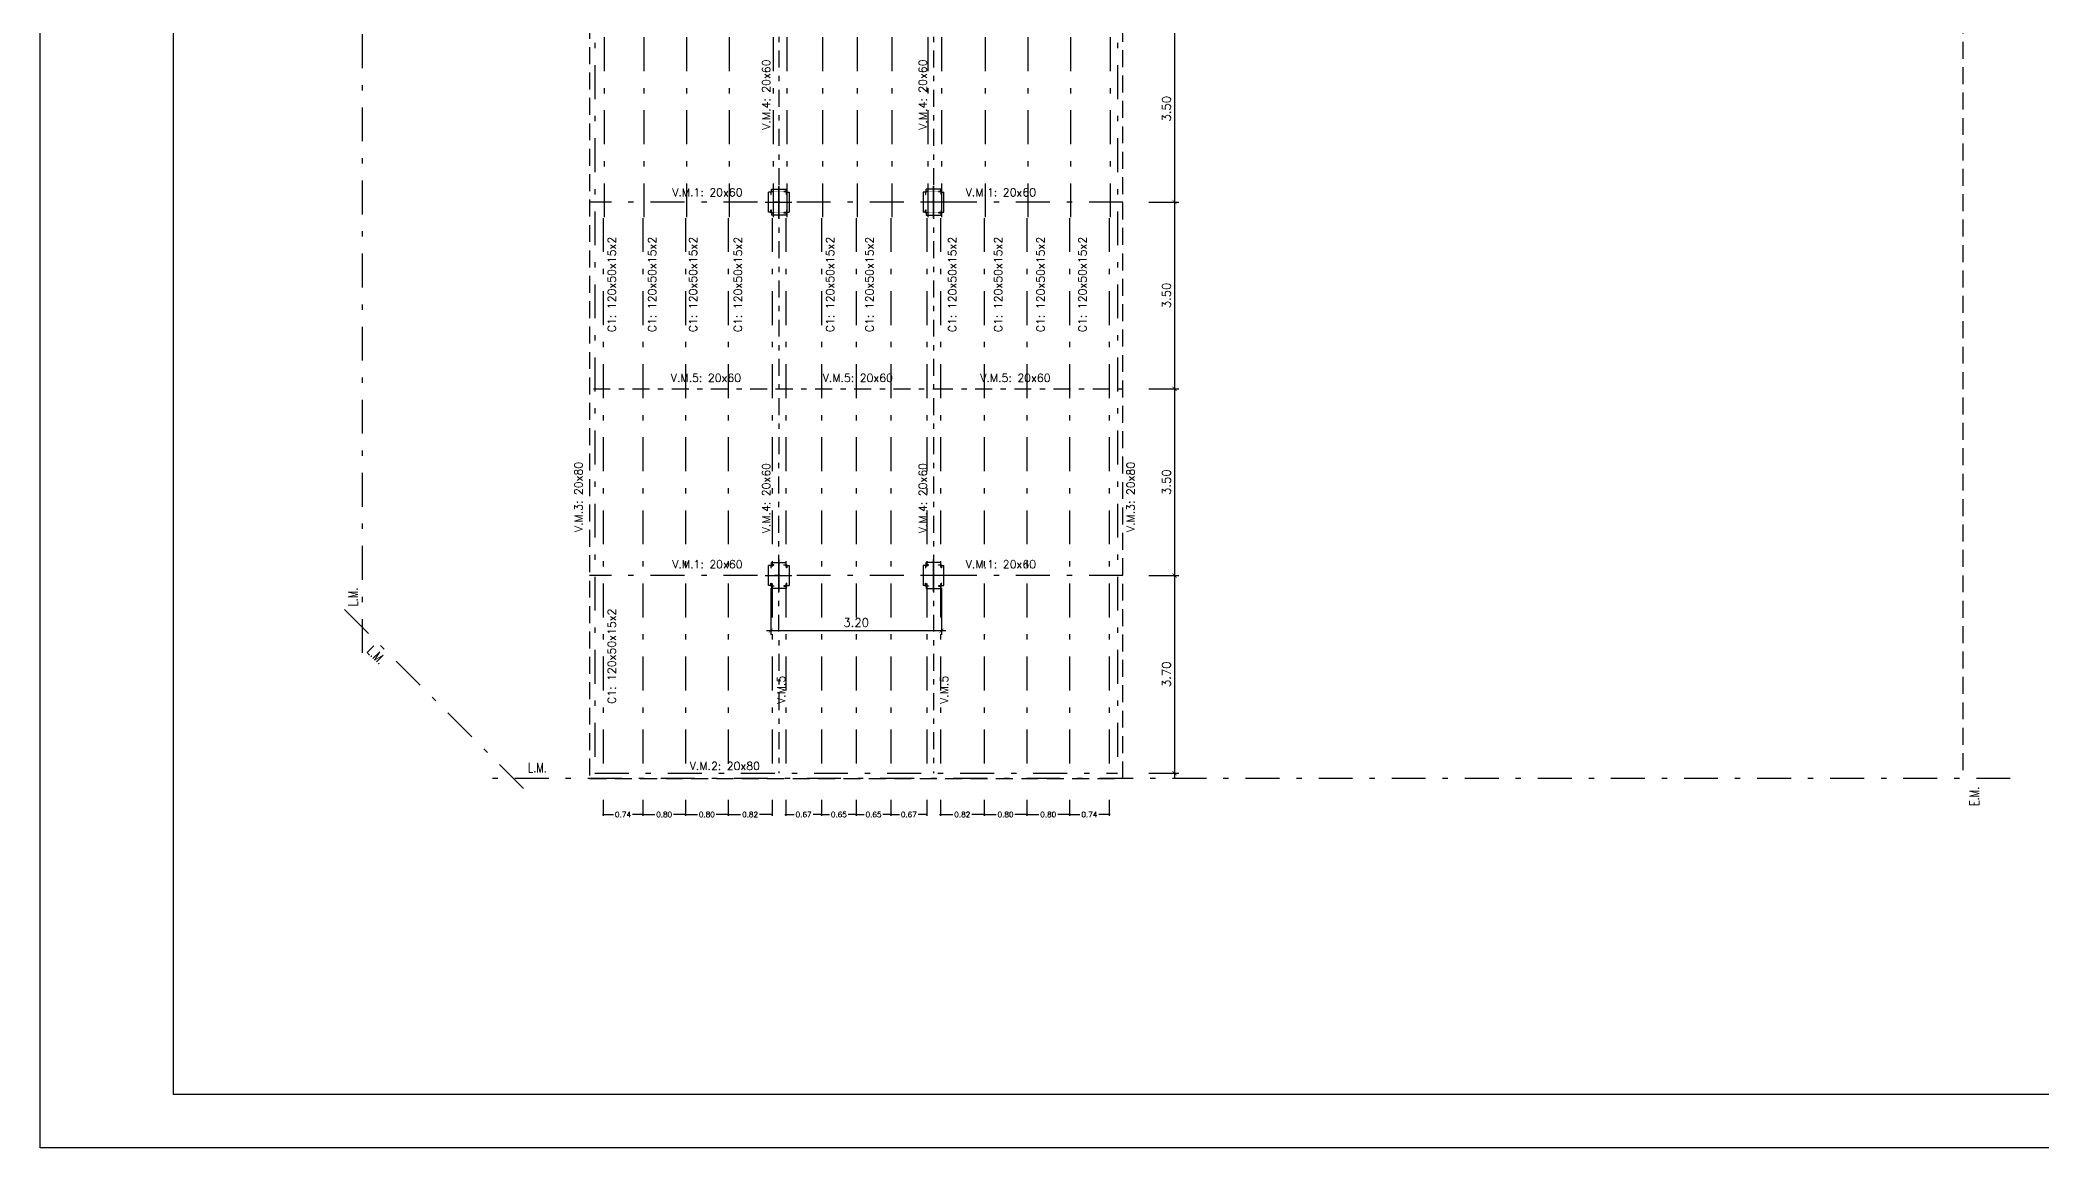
# Model space of a CAD drawing. Header units: millimetres. Extents: x 15 to 74, y 2 to 179.
# Drawn here: x 14.59 to 52.12, y 38.13 to 58.9 of the extents above; entities that cross this region are included whole.
import ezdxf

# ---------------------------------------------------------------- set-up
doc = ezdxf.new("R2010")
doc.units = ezdxf.units.MM
for name, pattern in [('DASHDOT', [25.4, 12.7, -6.35, 0, -6.35]), ('DASHED2', [9.525, 6.35, -3.175]), ('HIDDEN', [0.375, 0.25, -0.125])]:
    doc.linetypes.add(name, pattern=pattern)
for name, color, linetype in [('00-EJES', 2, 'DASHDOT'), ('00-PROYECCION', 2, 'HIDDEN'), ('00-REFE', 2, 'Continuous'), ('00-TEXTO', 4, 'Continuous'), ('Cordones', 4, 'Continuous'), ('Diagonales', 12, 'Continuous'), ('EjeCorreas', 1, 'DASHDOT'), ('Ejes Column', 5, 'Continuous'), ('EjeV.M. 2', 4, 'DASHDOT'), ('EjeV.M.1', 5, 'DASHDOT'), ('EjeV.M.2', 3, 'DASHDOT'), ('EjeV.M.4', 6, 'DASHDOT'), ('EjeV.M.5', 4, 'DASHDOT')]:
    doc.layers.add(name, color=color, linetype=linetype)
doc.styles.add('COTAS', font='simplex.shx')
doc.styles.add('ROMANS', font='romans')
doc.dimstyles.new('cotas-100', dxfattribs={"dimscale": 0.8, "dimtxt": 0.2, "dimasz": 0.1, "dimexe": 0.1, "dimexo": 0.05, "dimgap": 0.09, "dimtad": 1, "dimzin": 0, "dimdsep": 46, "dimtxsty": 'COTAS', "dimblk": 'ARCHTICK', "dimblk1": 'ARCHTICK', "dimblk2": 'ARCHTICK', "dimsah": 1, "dimcen": 0.09, "dimdle": 0.1, "dimse1": 1, "dimclrd": 1, "dimclre": 1, "dimclrt": 2, "dimadec": 0, "dimazin": 0, "dimtfac": 1, "dimtofl": 0, "dimtmove": 1, "dimatfit": 3, "dimldrblk": 'ARCHTICK', "dimfxl": 1, "dimtolj": 1, "dimtzin": 0, "dimarcsym": 0})
doc.dimstyles.new('COTAS01', dxfattribs={"dimscale": 0.5, "dimtxt": 0.2, "dimasz": 0.05, "dimexe": 0.05, "dimexo": 1, "dimgap": 0.05, "dimtad": 0, "dimzin": 0, "dimdsep": 46, "dimtxsty": 'COTAS', "dimblk1": 'ARCHTICK', "dimblk2": 'ARCHTICK', "dimsah": 1, "dimcen": 0.05, "dimdle": 0.03, "dimclrd": 1, "dimclre": 1, "dimclrt": 2, "dimadec": 0, "dimazin": 0, "dimtfac": 1, "dimtofl": 0, "dimtmove": 0, "dimatfit": 3, "dimldrblk": 'ARCHTICK', "dimfxl": 1, "dimtolj": 1, "dimtzin": 0, "dimarcsym": 0})

# ---------------------------------------------------------------- blocks, each defined once
blk = doc.blocks.new('_ARCHTICK')
at = {"color": 0, "linetype": 'ByBlock', "const_width": 0.15}
blk.add_lwpolyline([(-0.5, -0.5), (0.5, 0.5)], dxfattribs=at)
blk = doc.blocks.new('*D18')
at = {"layer": 'DEFPOINTS', "color": 0, "transparency": 16777216}
for p in [(25.145, 45.155), (25.888, 45.155), (25.888, 44.379)]:
    blk.add_point(p, dxfattribs=at)
at = {"layer": 'Diagonales', "color": 1, "lineweight": -2, "transparency": 16777216}
for p, q in [((25.13, 44.379), (25.337, 44.379)), ((25.145, 44.655), (25.145, 44.354)), ((25.903, 44.379), (25.696, 44.379)), ((25.888, 44.655), (25.888, 44.354))]:
    blk.add_line(p, q, dxfattribs=at)
at = {"layer": 'Diagonales', "color": 1, "lineweight": -2, "transparency": 16777216, "xscale": 0.025, "yscale": 0.025, "zscale": 0.025, "rotation": 180}
blk.add_blockref('_ARCHTICK', (25.145, 44.379), dxfattribs=at)
at = {"layer": 'Diagonales', "color": 1, "lineweight": -2, "transparency": 16777216, "xscale": 0.025, "yscale": 0.025, "zscale": 0.025}
blk.add_blockref('_ARCHTICK', (25.888, 44.379), dxfattribs=at)
at = {"layer": 'Diagonales', "color": 2, "transparency": 16777216, "insert": (25.516, 44.379), "char_height": 0.1, "attachment_point": 5, "style": 'COTAS'}
blk.add_mtext('\\A1;0.74', dxfattribs=at)
blk = doc.blocks.new('*D19')
at = {"layer": 'DEFPOINTS', "color": 0, "transparency": 16777216}
for p in [(25.888, 45.155), (26.688, 45.155), (26.688, 44.379)]:
    blk.add_point(p, dxfattribs=at)
at = {"layer": 'Diagonales', "color": 1, "lineweight": -2, "transparency": 16777216}
for p, q in [((25.873, 44.379), (26.11, 44.379)), ((25.888, 44.655), (25.888, 44.354)), ((26.703, 44.379), (26.465, 44.379)), ((26.688, 44.655), (26.688, 44.354))]:
    blk.add_line(p, q, dxfattribs=at)
at = {"layer": 'Diagonales', "color": 1, "lineweight": -2, "transparency": 16777216, "xscale": 0.025, "yscale": 0.025, "zscale": 0.025, "rotation": 180}
blk.add_blockref('_ARCHTICK', (25.888, 44.379), dxfattribs=at)
at = {"layer": 'Diagonales', "color": 1, "lineweight": -2, "transparency": 16777216, "xscale": 0.025, "yscale": 0.025, "zscale": 0.025}
blk.add_blockref('_ARCHTICK', (26.688, 44.379), dxfattribs=at)
at = {"layer": 'Diagonales', "color": 2, "transparency": 16777216, "insert": (26.288, 44.379), "char_height": 0.1, "attachment_point": 5, "style": 'COTAS'}
blk.add_mtext('\\A1;0.80', dxfattribs=at)
blk = doc.blocks.new('*D20')
at = {"layer": 'DEFPOINTS', "color": 0, "transparency": 16777216}
for p in [(26.688, 45.155), (27.488, 45.155), (27.488, 44.379)]:
    blk.add_point(p, dxfattribs=at)
at = {"layer": 'Diagonales', "color": 1, "lineweight": -2, "transparency": 16777216}
for p, q in [((26.673, 44.379), (26.91, 44.379)), ((26.688, 44.655), (26.688, 44.354)), ((27.503, 44.379), (27.265, 44.379)), ((27.488, 44.655), (27.488, 44.354))]:
    blk.add_line(p, q, dxfattribs=at)
at = {"layer": 'Diagonales', "color": 1, "lineweight": -2, "transparency": 16777216, "xscale": 0.025, "yscale": 0.025, "zscale": 0.025, "rotation": 180}
blk.add_blockref('_ARCHTICK', (26.688, 44.379), dxfattribs=at)
at = {"layer": 'Diagonales', "color": 1, "lineweight": -2, "transparency": 16777216, "xscale": 0.025, "yscale": 0.025, "zscale": 0.025}
blk.add_blockref('_ARCHTICK', (27.488, 44.379), dxfattribs=at)
at = {"layer": 'Diagonales', "color": 2, "transparency": 16777216, "insert": (27.088, 44.379), "char_height": 0.1, "attachment_point": 5, "style": 'COTAS'}
blk.add_mtext('\\A1;0.80', dxfattribs=at)
blk = doc.blocks.new('*D21')
at = {"layer": 'DEFPOINTS', "color": 0, "transparency": 16777216}
for p in [(27.488, 45.155), (28.31, 45.155), (28.31, 44.379)]:
    blk.add_point(p, dxfattribs=at)
at = {"layer": 'Diagonales', "color": 1, "lineweight": -2, "transparency": 16777216}
for p, q in [((27.473, 44.379), (27.722, 44.379)), ((27.488, 44.655), (27.488, 44.354)), ((28.325, 44.379), (28.076, 44.379)), ((28.31, 44.655), (28.31, 44.354))]:
    blk.add_line(p, q, dxfattribs=at)
at = {"layer": 'Diagonales', "color": 1, "lineweight": -2, "transparency": 16777216, "xscale": 0.025, "yscale": 0.025, "zscale": 0.025, "rotation": 180}
blk.add_blockref('_ARCHTICK', (27.488, 44.379), dxfattribs=at)
at = {"layer": 'Diagonales', "color": 1, "lineweight": -2, "transparency": 16777216, "xscale": 0.025, "yscale": 0.025, "zscale": 0.025}
blk.add_blockref('_ARCHTICK', (28.31, 44.379), dxfattribs=at)
at = {"layer": 'Diagonales', "color": 2, "transparency": 16777216, "insert": (27.899, 44.379), "char_height": 0.1, "attachment_point": 5, "style": 'COTAS'}
blk.add_mtext('\\A1;0.82', dxfattribs=at)
blk = doc.blocks.new('*D22')
at = {"layer": 'DEFPOINTS', "color": 0, "transparency": 16777216}
for p in [(28.566, 45.155), (29.238, 45.155), (29.238, 44.379)]:
    blk.add_point(p, dxfattribs=at)
at = {"layer": 'Diagonales', "color": 1, "lineweight": -2, "transparency": 16777216}
for p, q in [((28.551, 44.379), (28.724, 44.379)), ((28.566, 44.655), (28.566, 44.354)), ((29.253, 44.379), (29.079, 44.379)), ((29.238, 44.655), (29.238, 44.354))]:
    blk.add_line(p, q, dxfattribs=at)
at = {"layer": 'Diagonales', "color": 1, "lineweight": -2, "transparency": 16777216, "xscale": 0.025, "yscale": 0.025, "zscale": 0.025, "rotation": 180}
blk.add_blockref('_ARCHTICK', (28.566, 44.379), dxfattribs=at)
at = {"layer": 'Diagonales', "color": 1, "lineweight": -2, "transparency": 16777216, "xscale": 0.025, "yscale": 0.025, "zscale": 0.025}
blk.add_blockref('_ARCHTICK', (29.238, 44.379), dxfattribs=at)
at = {"layer": 'Diagonales', "color": 2, "transparency": 16777216, "insert": (28.902, 44.379), "char_height": 0.1, "attachment_point": 5, "style": 'COTAS'}
blk.add_mtext('\\A1;0.67', dxfattribs=at)
blk = doc.blocks.new('*D23')
at = {"layer": 'DEFPOINTS', "color": 0, "transparency": 16777216}
for p in [(29.238, 45.155), (29.888, 45.155), (29.888, 44.379)]:
    blk.add_point(p, dxfattribs=at)
at = {"layer": 'Diagonales', "color": 1, "lineweight": -2, "transparency": 16777216}
for p, q in [((29.223, 44.379), (29.385, 44.379)), ((29.238, 44.655), (29.238, 44.354)), ((29.903, 44.379), (29.74, 44.379)), ((29.888, 44.655), (29.888, 44.354))]:
    blk.add_line(p, q, dxfattribs=at)
at = {"layer": 'Diagonales', "color": 1, "lineweight": -2, "transparency": 16777216, "xscale": 0.025, "yscale": 0.025, "zscale": 0.025, "rotation": 180}
blk.add_blockref('_ARCHTICK', (29.238, 44.379), dxfattribs=at)
at = {"layer": 'Diagonales', "color": 1, "lineweight": -2, "transparency": 16777216, "xscale": 0.025, "yscale": 0.025, "zscale": 0.025}
blk.add_blockref('_ARCHTICK', (29.888, 44.379), dxfattribs=at)
at = {"layer": 'Diagonales', "color": 2, "transparency": 16777216, "insert": (29.563, 44.379), "char_height": 0.1, "attachment_point": 5, "style": 'COTAS'}
blk.add_mtext('\\A1;0.65', dxfattribs=at)
blk = doc.blocks.new('*D24')
at = {"layer": 'DEFPOINTS', "color": 0, "transparency": 16777216}
for p in [(29.888, 45.155), (30.538, 45.155), (30.538, 44.379)]:
    blk.add_point(p, dxfattribs=at)
at = {"layer": 'Diagonales', "color": 1, "lineweight": -2, "transparency": 16777216}
for p, q in [((29.873, 44.379), (30.035, 44.379)), ((29.888, 44.655), (29.888, 44.354)), ((30.553, 44.379), (30.39, 44.379)), ((30.538, 44.655), (30.538, 44.354))]:
    blk.add_line(p, q, dxfattribs=at)
at = {"layer": 'Diagonales', "color": 1, "lineweight": -2, "transparency": 16777216, "xscale": 0.025, "yscale": 0.025, "zscale": 0.025, "rotation": 180}
blk.add_blockref('_ARCHTICK', (29.888, 44.379), dxfattribs=at)
at = {"layer": 'Diagonales', "color": 1, "lineweight": -2, "transparency": 16777216, "xscale": 0.025, "yscale": 0.025, "zscale": 0.025}
blk.add_blockref('_ARCHTICK', (30.538, 44.379), dxfattribs=at)
at = {"layer": 'Diagonales', "color": 2, "transparency": 16777216, "insert": (30.213, 44.379), "char_height": 0.1, "attachment_point": 5, "style": 'COTAS'}
blk.add_mtext('\\A1;0.65', dxfattribs=at)
blk = doc.blocks.new('*D25')
at = {"layer": 'DEFPOINTS', "color": 0, "transparency": 16777216}
for p in [(30.538, 45.155), (31.21, 45.155), (31.21, 44.378)]:
    blk.add_point(p, dxfattribs=at)
at = {"layer": 'Diagonales', "color": 1, "lineweight": -2, "transparency": 16777216}
for p, q in [((30.523, 44.378), (30.697, 44.378)), ((30.538, 44.655), (30.538, 44.353)), ((31.225, 44.378), (31.051, 44.378)), ((31.21, 44.655), (31.21, 44.353))]:
    blk.add_line(p, q, dxfattribs=at)
at = {"layer": 'Diagonales', "color": 1, "lineweight": -2, "transparency": 16777216, "xscale": 0.025, "yscale": 0.025, "zscale": 0.025, "rotation": 180}
blk.add_blockref('_ARCHTICK', (30.538, 44.378), dxfattribs=at)
at = {"layer": 'Diagonales', "color": 1, "lineweight": -2, "transparency": 16777216, "xscale": 0.025, "yscale": 0.025, "zscale": 0.025}
blk.add_blockref('_ARCHTICK', (31.21, 44.378), dxfattribs=at)
at = {"layer": 'Diagonales', "color": 2, "transparency": 16777216, "insert": (30.874, 44.378), "char_height": 0.1, "attachment_point": 5, "style": 'COTAS'}
blk.add_mtext('\\A1;0.67', dxfattribs=at)
blk = doc.blocks.new('*D28')
at = {"layer": 'DEFPOINTS', "color": 0, "transparency": 16777216}
for p in [(33.888, 45.155), (34.631, 45.155), (33.888, 44.379)]:
    blk.add_point(p, dxfattribs=at)
at = {"layer": 'Diagonales', "color": 1, "lineweight": -2, "transparency": 16777216}
for p, q in [((33.873, 44.379), (34.08, 44.379)), ((33.888, 44.655), (33.888, 44.354)), ((34.646, 44.379), (34.439, 44.379)), ((34.631, 44.655), (34.631, 44.354))]:
    blk.add_line(p, q, dxfattribs=at)
at = {"layer": 'Diagonales', "color": 1, "lineweight": -2, "transparency": 16777216, "xscale": 0.025, "yscale": 0.025, "zscale": 0.025, "rotation": 180}
blk.add_blockref('_ARCHTICK', (33.888, 44.379), dxfattribs=at)
at = {"layer": 'Diagonales', "color": 1, "lineweight": -2, "transparency": 16777216, "xscale": 0.025, "yscale": 0.025, "zscale": 0.025}
blk.add_blockref('_ARCHTICK', (34.631, 44.379), dxfattribs=at)
at = {"layer": 'Diagonales', "color": 2, "transparency": 16777216, "insert": (34.259, 44.379), "char_height": 0.1, "attachment_point": 5, "style": 'COTAS'}
blk.add_mtext('\\A1;0.74', dxfattribs=at)
blk = doc.blocks.new('*D29')
at = {"layer": 'DEFPOINTS', "color": 0, "transparency": 16777216}
for p in [(33.088, 45.155), (33.888, 45.155), (33.088, 44.379)]:
    blk.add_point(p, dxfattribs=at)
at = {"layer": 'Diagonales', "color": 1, "lineweight": -2, "transparency": 16777216}
for p, q in [((33.073, 44.379), (33.31, 44.379)), ((33.088, 44.655), (33.088, 44.354)), ((33.903, 44.379), (33.665, 44.379)), ((33.888, 44.655), (33.888, 44.354))]:
    blk.add_line(p, q, dxfattribs=at)
at = {"layer": 'Diagonales', "color": 1, "lineweight": -2, "transparency": 16777216, "xscale": 0.025, "yscale": 0.025, "zscale": 0.025, "rotation": 180}
blk.add_blockref('_ARCHTICK', (33.088, 44.379), dxfattribs=at)
at = {"layer": 'Diagonales', "color": 1, "lineweight": -2, "transparency": 16777216, "xscale": 0.025, "yscale": 0.025, "zscale": 0.025}
blk.add_blockref('_ARCHTICK', (33.888, 44.379), dxfattribs=at)
at = {"layer": 'Diagonales', "color": 2, "transparency": 16777216, "insert": (33.488, 44.379), "char_height": 0.1, "attachment_point": 5, "style": 'COTAS'}
blk.add_mtext('\\A1;0.80', dxfattribs=at)
blk = doc.blocks.new('*D26')
at = {"layer": 'DEFPOINTS', "color": 0, "transparency": 16777216}
for p in [(32.288, 45.155), (33.088, 45.155), (32.288, 44.379)]:
    blk.add_point(p, dxfattribs=at)
at = {"layer": 'Diagonales', "color": 1, "lineweight": -2, "transparency": 16777216}
for p, q in [((32.273, 44.379), (32.51, 44.379)), ((32.288, 44.655), (32.288, 44.354)), ((33.103, 44.379), (32.865, 44.379)), ((33.088, 44.655), (33.088, 44.354))]:
    blk.add_line(p, q, dxfattribs=at)
at = {"layer": 'Diagonales', "color": 1, "lineweight": -2, "transparency": 16777216, "xscale": 0.025, "yscale": 0.025, "zscale": 0.025, "rotation": 180}
blk.add_blockref('_ARCHTICK', (32.288, 44.379), dxfattribs=at)
at = {"layer": 'Diagonales', "color": 1, "lineweight": -2, "transparency": 16777216, "xscale": 0.025, "yscale": 0.025, "zscale": 0.025}
blk.add_blockref('_ARCHTICK', (33.088, 44.379), dxfattribs=at)
at = {"layer": 'Diagonales', "color": 2, "transparency": 16777216, "insert": (32.688, 44.379), "char_height": 0.1, "attachment_point": 5, "style": 'COTAS'}
blk.add_mtext('\\A1;0.80', dxfattribs=at)
blk = doc.blocks.new('*D27')
at = {"layer": 'DEFPOINTS', "color": 0, "transparency": 16777216}
for p in [(31.466, 45.155), (32.288, 45.155), (31.466, 44.379)]:
    blk.add_point(p, dxfattribs=at)
at = {"layer": 'Diagonales', "color": 1, "lineweight": -2, "transparency": 16777216}
for p, q in [((31.451, 44.379), (31.699, 44.379)), ((31.466, 44.655), (31.466, 44.354)), ((32.303, 44.379), (32.054, 44.379)), ((32.288, 44.655), (32.288, 44.354))]:
    blk.add_line(p, q, dxfattribs=at)
at = {"layer": 'Diagonales', "color": 1, "lineweight": -2, "transparency": 16777216, "xscale": 0.025, "yscale": 0.025, "zscale": 0.025, "rotation": 180}
blk.add_blockref('_ARCHTICK', (31.466, 44.379), dxfattribs=at)
at = {"layer": 'Diagonales', "color": 1, "lineweight": -2, "transparency": 16777216, "xscale": 0.025, "yscale": 0.025, "zscale": 0.025}
blk.add_blockref('_ARCHTICK', (32.288, 44.379), dxfattribs=at)
at = {"layer": 'Diagonales', "color": 2, "transparency": 16777216, "insert": (31.877, 44.379), "char_height": 0.1, "attachment_point": 5, "style": 'COTAS'}
blk.add_mtext('\\A1;0.82', dxfattribs=at)
blk = doc.blocks.new('*D87')
at = {"layer": 'DEFPOINTS', "color": 0, "transparency": 16777216}
for p in [(34.888, 48.86), (34.888, 45.155), (35.856, 45.155)]:
    blk.add_point(p, dxfattribs=at)
at = {"layer": 'Diagonales', "color": 1, "lineweight": -2, "transparency": 16777216}
for p, q in [((35.376, 48.86), (35.936, 48.86)), ((35.856, 48.94), (35.856, 45.075)), ((35.376, 45.155), (35.936, 45.155))]:
    blk.add_line(p, q, dxfattribs=at)
at = {"layer": 'Diagonales', "color": 1, "lineweight": -2, "transparency": 16777216, "xscale": 0.08000000000000002, "yscale": 0.08000000000000002, "zscale": 0.08000000000000002}
for p, rotation in [((35.856, 48.86), 90), ((35.856, 45.155), 270)]:
    blk.add_blockref('_ARCHTICK', p, dxfattribs=dict(at, rotation=rotation))
at = {"layer": 'Diagonales', "color": 2, "transparency": 16777216, "insert": (35.704, 47.007), "char_height": 0.16, "attachment_point": 5, "rotation": 90, "style": 'COTAS'}
blk.add_mtext('\\A1;3.70', dxfattribs=at)
blk = doc.blocks.new('*D97')
at = {"layer": 'DEFPOINTS', "color": 0, "ltscale": 0.05, "transparency": 16777216}
for p in [(28.288, 48.66), (31.488, 48.66), (31.488, 47.826)]:
    blk.add_point(p, dxfattribs=at)
at = {"layer": 'Diagonales', "color": 1, "lineweight": -2, "ltscale": 0.05, "transparency": 16777216}
for p, q in [((28.288, 48.62), (28.288, 47.746)), ((31.488, 48.62), (31.488, 47.746)), ((28.208, 47.826), (31.568, 47.826))]:
    blk.add_line(p, q, dxfattribs=at)
at = {"layer": 'Diagonales', "color": 1, "lineweight": -2, "ltscale": 0.05, "transparency": 16777216, "xscale": 0.08000000000000002, "yscale": 0.08000000000000002, "zscale": 0.08000000000000002, "rotation": 180}
blk.add_blockref('_ARCHTICK', (28.288, 47.826), dxfattribs=at)
at = {"layer": 'Diagonales', "color": 1, "lineweight": -2, "ltscale": 0.05, "transparency": 16777216, "xscale": 0.08000000000000002, "yscale": 0.08000000000000002, "zscale": 0.08000000000000002}
blk.add_blockref('_ARCHTICK', (31.488, 47.826), dxfattribs=at)
at = {"layer": 'Diagonales', "color": 2, "ltscale": 0.05, "transparency": 16777216, "insert": (29.888, 47.978), "char_height": 0.16, "attachment_point": 5, "style": 'COTAS'}
blk.add_mtext('\\A1;3.20', dxfattribs=at)
blk = doc.blocks.new('*D88')
at = {"layer": 'DEFPOINTS', "color": 0, "transparency": 16777216}
for p in [(34.888, 52.36), (34.888, 48.86), (35.856, 48.86)]:
    blk.add_point(p, dxfattribs=at)
at = {"layer": 'Diagonales', "color": 1, "lineweight": -2, "transparency": 16777216}
for p, q in [((35.376, 52.36), (35.936, 52.36)), ((35.856, 52.44), (35.856, 48.78)), ((35.376, 48.86), (35.936, 48.86))]:
    blk.add_line(p, q, dxfattribs=at)
at = {"layer": 'Diagonales', "color": 1, "lineweight": -2, "transparency": 16777216, "xscale": 0.08000000000000002, "yscale": 0.08000000000000002, "zscale": 0.08000000000000002}
for p, rotation in [((35.856, 52.36), 90), ((35.856, 48.86), 270)]:
    blk.add_blockref('_ARCHTICK', p, dxfattribs=dict(at, rotation=rotation))
at = {"layer": 'Diagonales', "color": 2, "transparency": 16777216, "insert": (35.704, 50.61), "char_height": 0.16, "attachment_point": 5, "rotation": 90, "style": 'COTAS'}
blk.add_mtext('\\A1;3.50', dxfattribs=at)
blk = doc.blocks.new('*D89')
at = {"layer": 'DEFPOINTS', "color": 0, "transparency": 16777216}
for p in [(34.888, 55.86), (34.888, 52.36), (35.856, 52.36)]:
    blk.add_point(p, dxfattribs=at)
at = {"layer": 'Diagonales', "color": 1, "lineweight": -2, "transparency": 16777216}
for p, q in [((35.856, 55.94), (35.856, 52.28)), ((35.376, 55.86), (35.936, 55.86)), ((35.376, 52.36), (35.936, 52.36))]:
    blk.add_line(p, q, dxfattribs=at)
at = {"layer": 'Diagonales', "color": 1, "lineweight": -2, "transparency": 16777216, "xscale": 0.08000000000000002, "yscale": 0.08000000000000002, "zscale": 0.08000000000000002}
for p, rotation in [((35.856, 55.86), 90), ((35.856, 52.36), 270)]:
    blk.add_blockref('_ARCHTICK', p, dxfattribs=dict(at, rotation=rotation))
at = {"layer": 'Diagonales', "color": 2, "transparency": 16777216, "insert": (35.704, 54.11), "char_height": 0.16, "attachment_point": 5, "rotation": 90, "style": 'COTAS'}
blk.add_mtext('\\A1;3.50', dxfattribs=at)
blk = doc.blocks.new('*D90')
at = {"layer": 'DEFPOINTS', "color": 0, "transparency": 16777216}
for p in [(34.888, 59.36), (34.888, 55.86), (35.856, 55.86)]:
    blk.add_point(p, dxfattribs=at)
at = {"layer": 'Diagonales', "color": 1, "lineweight": -2, "transparency": 16777216}
for p, q in [((35.376, 59.36), (35.936, 59.36)), ((35.856, 59.44), (35.856, 55.78)), ((35.376, 55.86), (35.936, 55.86))]:
    blk.add_line(p, q, dxfattribs=at)
at = {"layer": 'Diagonales', "color": 1, "lineweight": -2, "transparency": 16777216, "xscale": 0.08000000000000002, "yscale": 0.08000000000000002, "zscale": 0.08000000000000002}
for p, rotation in [((35.856, 59.36), 90), ((35.856, 55.86), 270)]:
    blk.add_blockref('_ARCHTICK', p, dxfattribs=dict(at, rotation=rotation))
at = {"layer": 'Diagonales', "color": 2, "transparency": 16777216, "insert": (35.704, 57.61), "char_height": 0.16, "attachment_point": 5, "rotation": 90, "style": 'COTAS'}
blk.add_mtext('\\A1;3.50', dxfattribs=at)

msp = doc.modelspace()

# ---------------------------------------------------------------- linework, layer by layer
at = {"color": 1}
msp.add_lwpolyline([(73.988, 80.129), (73.988, 38.129), (14.588, 38.129), (14.588, 80.129)], close=True, dxfattribs=at)
at = {"color": 7}
msp.add_lwpolyline([(17.088, 79.129), (72.988, 79.129), (72.988, 39.129), (17.088, 39.129)], close=True, dxfattribs=at)
at = {"layer": '00-EJES', "linetype": 'DASHDOT', "ltscale": 0.05}
msp.add_line((51.523, 45.055), (22.988, 45.055), dxfattribs=at)
for points in [[(20.633, 47.409), (20.633, 66.328)], [(20.297, 48.221), (23.8, 44.719)]]:
    msp.add_lwpolyline(points, dxfattribs=at)
at = {"layer": '00-PROYECCION', "color": 8, "linetype": 'DASHED2', "ltscale": 0.05}
for p, q in [((24.888, 74.956), (24.888, 45.055)), ((34.888, 45.055), (34.888, 74.956)), ((24.888, 45.055), (34.888, 45.055))]:
    msp.add_line(p, q, dxfattribs=at)
at = {"layer": '00-PROYECCION', "color": 4, "linetype": 'DASHED2', "ltscale": 0.05}
msp.add_line((50.633, 65.055), (50.633, 45.055), dxfattribs=at)
at = {"layer": 'Cordones'}
for points in [[(28.288, 56.003), (28.289, 56.003, 0.414214), (28.293, 56.007), (28.293, 56.047, -0.414214), (28.301, 56.055), (28.341, 56.055, 0.414214), (28.345, 56.059), (28.345, 56.06), (28.288, 56.06)], [(28.588, 56.003), (28.587, 56.003, -0.414214), (28.583, 56.007), (28.583, 56.047, 0.414214), (28.575, 56.055), (28.535, 56.055, -0.414214), (28.531, 56.059), (28.531, 56.06), (28.588, 56.06)], [(31.188, 56.003), (31.188, 56.003, 0.414214), (31.192, 56.007), (31.192, 56.047, -0.414214), (31.2, 56.055), (31.241, 56.055, 0.414214), (31.245, 56.059), (31.245, 56.06), (31.188, 56.06)], [(31.488, 56.003), (31.487, 56.003, -0.414214), (31.483, 56.007), (31.483, 56.047, 0.414214), (31.475, 56.055), (31.435, 56.055, -0.414214), (31.431, 56.059), (31.431, 56.06), (31.488, 56.06)], [(28.288, 55.717), (28.289, 55.717, -0.414214), (28.293, 55.713), (28.293, 55.673, 0.414214), (28.301, 55.665), (28.341, 55.665, -0.414214), (28.345, 55.661), (28.345, 55.66), (28.288, 55.66)], [(28.588, 55.717), (28.587, 55.717, 0.414214), (28.583, 55.713), (28.583, 55.673, -0.414214), (28.575, 55.665), (28.535, 55.665, 0.414214), (28.531, 55.661), (28.531, 55.66), (28.588, 55.66)], [(31.188, 55.717), (31.188, 55.717, -0.414214), (31.192, 55.713), (31.192, 55.673, 0.414214), (31.2, 55.665), (31.241, 55.665, -0.414214), (31.245, 55.661), (31.245, 55.66), (31.188, 55.66)], [(31.488, 55.717), (31.487, 55.717, 0.414214), (31.483, 55.713), (31.483, 55.673, -0.414214), (31.475, 55.665), (31.435, 55.665, 0.414214), (31.431, 55.661), (31.431, 55.66), (31.488, 55.66)], [(28.288, 49.003), (28.289, 49.003, 0.414214), (28.293, 49.007), (28.293, 49.047, -0.414214), (28.301, 49.055), (28.341, 49.055, 0.414214), (28.345, 49.059), (28.345, 49.06), (28.288, 49.06)], [(28.588, 49.003), (28.587, 49.003, -0.414214), (28.583, 49.007), (28.583, 49.047, 0.414214), (28.575, 49.055), (28.535, 49.055, -0.414214), (28.531, 49.059), (28.531, 49.06), (28.588, 49.06)], [(31.188, 49.003), (31.188, 49.003, 0.414214), (31.192, 49.007), (31.192, 49.047, -0.414214), (31.2, 49.055), (31.241, 49.055, 0.414214), (31.245, 49.059), (31.245, 49.06), (31.188, 49.06)], [(31.488, 49.003), (31.487, 49.003, -0.414214), (31.483, 49.007), (31.483, 49.047, 0.414214), (31.475, 49.055), (31.435, 49.055, -0.414214), (31.431, 49.059), (31.431, 49.06), (31.488, 49.06)], [(28.288, 48.717), (28.289, 48.717, -0.414214), (28.293, 48.713), (28.293, 48.673, 0.414214), (28.301, 48.665), (28.341, 48.665, -0.414214), (28.345, 48.661), (28.345, 48.66), (28.288, 48.66)], [(28.588, 48.717), (28.587, 48.717, 0.414214), (28.583, 48.713), (28.583, 48.673, -0.414214), (28.575, 48.665), (28.535, 48.665, 0.414214), (28.531, 48.661), (28.531, 48.66), (28.588, 48.66)], [(31.188, 48.717), (31.188, 48.717, -0.414214), (31.192, 48.713), (31.192, 48.673, 0.414214), (31.2, 48.665), (31.241, 48.665, -0.414214), (31.245, 48.661), (31.245, 48.66), (31.188, 48.66)], [(31.488, 48.717), (31.487, 48.717, 0.414214), (31.483, 48.713), (31.483, 48.673, -0.414214), (31.475, 48.665), (31.435, 48.665, 0.414214), (31.431, 48.661), (31.431, 48.66), (31.488, 48.66)]]:
    msp.add_lwpolyline(points, format="xyb", close=True, dxfattribs=at)
at = {"layer": 'Diagonales'}
for p, q in [((28.288, 56.047), (28.244, 56.047)), ((28.301, 56.06), (28.301, 56.104)), ((28.438, 55.56), (28.438, 56.16)), ((28.575, 56.06), (28.575, 56.104)), ((28.588, 56.047), (28.632, 56.047)), ((31.188, 56.047), (31.144, 56.047)), ((31.2, 56.06), (31.2, 56.104)), ((31.338, 55.56), (31.338, 56.16)), ((31.475, 56.06), (31.475, 56.104)), ((31.488, 56.047), (31.532, 56.047)), ((28.288, 55.673), (28.244, 55.673)), ((28.301, 55.66), (28.301, 55.616)), ((28.575, 55.66), (28.575, 55.616)), ((28.588, 55.673), (28.632, 55.673)), ((31.188, 55.673), (31.144, 55.673)), ((31.2, 55.66), (31.2, 55.616)), ((31.475, 55.66), (31.475, 55.616)), ((31.488, 55.673), (31.532, 55.673)), ((28.288, 49.047), (28.244, 49.047)), ((28.301, 49.06), (28.301, 49.104)), ((28.438, 48.56), (28.438, 49.16)), ((28.575, 49.06), (28.575, 49.104)), ((28.588, 49.047), (28.632, 49.047)), ((31.188, 49.047), (31.144, 49.047)), ((31.2, 49.06), (31.2, 49.104)), ((31.338, 48.56), (31.338, 49.16)), ((31.475, 49.06), (31.475, 49.104)), ((31.488, 49.047), (31.532, 49.047)), ((28.288, 48.673), (28.244, 48.673)), ((28.301, 48.66), (28.301, 48.616)), ((28.575, 48.66), (28.575, 48.616)), ((28.588, 48.673), (28.632, 48.673)), ((31.188, 48.673), (31.144, 48.673)), ((31.2, 48.66), (31.2, 48.616)), ((31.475, 48.66), (31.475, 48.616)), ((31.488, 48.673), (31.532, 48.673))]:
    msp.add_line(p, q, dxfattribs=at)
for points in [[(28.244, 55.673), (28.244, 56.047)], [(28.301, 56.104), (28.575, 56.104)], [(28.632, 56.047), (28.632, 55.673)], [(31.144, 56.047), (31.144, 55.673)], [(31.475, 56.104), (31.2, 56.104)], [(31.532, 55.673), (31.532, 56.047)], [(28.575, 55.616), (28.301, 55.616)], [(31.2, 55.616), (31.475, 55.616)], [(28.244, 48.673), (28.244, 49.047)], [(28.301, 49.104), (28.575, 49.104)], [(28.632, 49.047), (28.632, 48.673)], [(31.144, 49.047), (31.144, 48.673)], [(31.475, 49.104), (31.2, 49.104)], [(31.532, 48.673), (31.532, 49.047)], [(28.575, 48.616), (28.301, 48.616)], [(31.2, 48.616), (31.475, 48.616)]]:
    msp.add_lwpolyline(points, dxfattribs=at)
at = {"layer": 'Diagonales', "const_width": 0.0032}
for points in [[(28.285, 56.063), (28.591, 56.063), (28.591, 55.657), (28.285, 55.657)], [(31.491, 56.063), (31.184, 56.063), (31.184, 55.657), (31.491, 55.657)], [(28.285, 49.063), (28.591, 49.063), (28.591, 48.657), (28.285, 48.657)], [(31.491, 49.063), (31.184, 49.063), (31.184, 48.657), (31.491, 48.657)]]:
    msp.add_lwpolyline(points, close=True, dxfattribs=at)
at = {"layer": 'EjeCorreas', "linetype": 'DASHDOT', "ltscale": 0.05}
for p, q in [((25.164, 63.06), (25.164, 55.56)), ((25.907, 63.06), (25.907, 55.56)), ((26.707, 63.06), (26.707, 55.56)), ((27.507, 63.06), (27.507, 55.56)), ((28.329, 63.06), (28.329, 55.56)), ((28.585, 63.06), (28.585, 55.56)), ((29.257, 63.06), (29.257, 55.56)), ((29.907, 63.06), (29.907, 55.56)), ((30.557, 63.06), (30.557, 55.56)), ((31.229, 63.06), (31.229, 55.56)), ((31.485, 63.06), (31.485, 55.56)), ((32.307, 63.06), (32.307, 55.56)), ((33.107, 63.06), (33.107, 55.56)), ((33.907, 63.06), (33.907, 55.56)), ((34.65, 63.06), (34.65, 55.56)), ((25.145, 55.56), (25.145, 45.155)), ((25.888, 55.56), (25.888, 45.155)), ((26.688, 55.56), (26.688, 45.155)), ((27.488, 55.56), (27.488, 45.155)), ((28.31, 55.56), (28.31, 45.155)), ((28.566, 55.56), (28.566, 45.155)), ((29.238, 55.56), (29.238, 45.155)), ((29.888, 55.56), (29.888, 45.155)), ((30.538, 55.56), (30.538, 45.155)), ((31.21, 55.56), (31.21, 45.155)), ((31.466, 55.56), (31.466, 45.155)), ((32.288, 55.56), (32.288, 45.155)), ((33.088, 55.56), (33.088, 45.155)), ((33.888, 55.56), (33.888, 45.155)), ((34.631, 55.56), (34.631, 45.155))]:
    msp.add_line(p, q, dxfattribs=at)
at = {"layer": 'Ejes Column'}
for p, q in [((28.438, 56.16), (28.438, 55.56)), ((31.338, 56.16), (31.338, 55.56)), ((28.183, 55.86), (28.683, 55.86)), ((31.593, 55.86), (31.093, 55.86)), ((28.183, 48.86), (28.683, 48.86)), ((28.438, 49.16), (28.438, 48.56)), ((31.593, 48.86), (31.093, 48.86)), ((31.338, 49.16), (31.338, 48.56))]:
    msp.add_line(p, q, dxfattribs=at)
at = {"layer": 'EjeV.M. 2', "ltscale": 0.05}
msp.add_line((24.988, 45.155), (34.788, 45.155), dxfattribs=at)
at = {"layer": 'EjeV.M.1', "ltscale": 0.05}
for p, q in [((34.888, 55.86), (24.888, 55.86)), ((34.888, 48.86), (24.888, 48.86)), ((34.888, 48.86), (24.888, 48.86))]:
    msp.add_line(p, q, dxfattribs=at)
at = {"layer": 'EjeV.M.2', "ltscale": 0.025}
for p, q in [((24.961, 52.36), (28.383, 52.36)), ((28.383, 52.36), (31.383, 52.36)), ((31.383, 52.36), (34.888, 52.36)), ((28.433, 48.86), (28.438, 45.155)), ((31.338, 48.86), (31.338, 45.155))]:
    msp.add_line(p, q, dxfattribs=at)
at = {"layer": 'EjeV.M.4', "ltscale": 0.025}
for p, q in [((28.438, 63.11), (28.438, 55.61)), ((31.338, 63.11), (31.338, 55.61)), ((28.438, 55.86), (28.433, 48.86)), ((31.338, 55.86), (31.338, 48.86))]:
    msp.add_line(p, q, dxfattribs=at)
at = {"layer": 'EjeV.M.5', "ltscale": 0.05}
for p, q in [((24.988, 74.866), (24.988, 45.155)), ((34.788, 74.866), (34.788, 45.155))]:
    msp.add_line(p, q, dxfattribs=at)

# ---------------------------------------------------------------- texts
at = {"layer": '00-REFE', "linetype": 'ByBlock', "style": 'ROMANS'}
for s, p in [('V.M.4: 20x60', (28.275, 57.215)), ('V.M.4: 20x60', (31.211, 57.215)), ('C1: 120x50x15x2', (25.38, 53.421)), ('C1: 120x50x15x2', (26.137, 53.421)), ('C1: 120x50x15x2', (26.904, 53.421)), ('C1: 120x50x15x2', (27.745, 53.421)), ('C1: 120x50x15x2', (29.473, 53.421)), ('C1: 120x50x15x2', (30.213, 53.422)), ('C1: 120x50x15x2', (31.765, 53.421)), ('C1: 120x50x15x2', (32.624, 53.421)), ('C1: 120x50x15x2', (33.419, 53.421)), ('C1: 120x50x15x2', (34.205, 53.421)), ('V.M.3: 20x80', (24.757, 49.672)), ('V.M.4: 20x60', (28.275, 49.651)), ('V.M.4: 20x60', (31.211, 49.651)), ('V.M.3: 20x80', (35.108, 49.672)), ('C1: 120x50x15x2', (25.38, 46.452)), ('V.M.5', (28.555, 46.452)), ('V.M.5', (31.61, 46.452))]:
    msp.add_text(s, height=0.15, rotation=90, dxfattribs=at).set_placement(p)
for s, p in [('V.M.1: 20x60', (26.44, 55.967)), ('V.M.1: 20x60', (31.942, 55.967)), ('V.M.5: 20x60', (26.413, 52.489)), ('V.M.5: 20x60', (29.26, 52.489)), ('V.M.5: 20x60', (32.214, 52.489)), ('V.M.1: 20x60', (26.44, 48.995)), ('V.M.1: 20x60', (31.942, 48.995)), ('V.M.2: 20x80', (26.767, 45.214))]:
    msp.add_text(s, height=0.15, dxfattribs=at).set_placement(p)
at = {"layer": '00-TEXTO', "style": 'ROMANS', "width": 0.75}
for s, rotation, p in [('L.M.', 90, (20.543, 48.278)), ('L.M.', 315, (20.701, 47.431)), ('E.M.', 90, (50.938, 44.535))]:
    msp.add_text(s, height=0.18, rotation=rotation, dxfattribs=at).set_placement(p)
msp.add_text('L.M.', height=0.18, dxfattribs=at).set_placement((23.736, 45.169))
msp.add_text('L.M.', height=0.18, dxfattribs=at).set_placement((23.736, 45.169))
msp.add_text('L.M.', height=0.18, dxfattribs=at).set_placement((23.736, 45.169))

# ---------------------------------------------------------------- dimensions: what is measured, and where the dimension line sits
at = {"layer": 'Diagonales'}
for base, p1, p2, picture, middle in [((35.856, 55.86), (34.888, 59.36), (34.888, 55.86), '*D90', (35.704, 57.61)), ((35.856, 52.36), (34.888, 55.86), (34.888, 52.36), '*D89', (35.704, 54.11)), ((35.856, 48.86), (34.888, 52.36), (34.888, 48.86), '*D88', (35.704, 50.61)), ((35.8559, 45.155), (34.8878, 48.8598), (34.8878, 45.155), '*D87', (35.7039, 47.0074))]:
    dim = msp.add_linear_dim(base=base, p1=p1, p2=p2, angle=90, dimstyle='cotas-100', override={"dimse1": 0, "dimfxl": 0.6, "dimfxlon": 1}, dxfattribs=at)
    dim.commit()
    dim.dimension.update_dxf_attribs({"geometry": picture, "text_midpoint": middle})
at = {"layer": 'Diagonales', "ltscale": 0.05}
dim = msp.add_linear_dim(base=(31.488, 47.826), p1=(28.288, 48.66), p2=(31.488, 48.66), dimstyle='cotas-100', override={"dimse1": 0}, dxfattribs=at)
dim.commit()
dim.dimension.update_dxf_attribs({"geometry": '*D97', "text_midpoint": (29.888, 47.978)})
at = {"layer": 'Diagonales'}
for base, p1, p2, picture, middle in [((25.888, 44.379), (25.145, 45.155), (25.888, 45.155), '*D18', (25.516, 44.379)), ((26.688, 44.379), (25.888, 45.155), (26.688, 45.155), '*D19', (26.288, 44.379)), ((27.488, 44.379), (26.688, 45.155), (27.488, 45.155), '*D20', (27.088, 44.379)), ((28.31, 44.379), (27.488, 45.155), (28.31, 45.155), '*D21', (27.899, 44.379)), ((29.238, 44.379), (28.566, 45.155), (29.238, 45.155), '*D22', (28.902, 44.379)), ((29.888, 44.379), (29.238, 45.155), (29.888, 45.155), '*D23', (29.563, 44.379)), ((30.538, 44.379), (29.888, 45.155), (30.538, 45.155), '*D24', (30.213, 44.379)), ((31.21, 44.378), (30.538, 45.155), (31.21, 45.155), '*D25', (30.874, 44.378))]:
    dim = msp.add_linear_dim(base=base, p1=p1, p2=p2, dimstyle='COTAS01', dxfattribs=at)
    dim.commit()
    dim.dimension.update_dxf_attribs({"geometry": picture, "text_midpoint": middle})
for base, p1, p2, picture, middle in [((31.466, 44.379), (32.288, 45.155), (31.466, 45.155), '*D27', (31.877, 44.379)), ((32.288, 44.379), (33.088, 45.155), (32.288, 45.155), '*D26', (32.688, 44.379)), ((33.088, 44.379), (33.888, 45.155), (33.088, 45.155), '*D29', (33.488, 44.379)), ((33.888, 44.379), (34.631, 45.155), (33.888, 45.155), '*D28', (34.259, 44.379))]:
    dim = msp.add_linear_dim(base=base, p1=p1, p2=p2, angle=180, dimstyle='COTAS01', dxfattribs=at)
    dim.commit()
    dim.dimension.update_dxf_attribs({"geometry": picture, "text_midpoint": middle})

doc.saveas('drawing.dxf')
